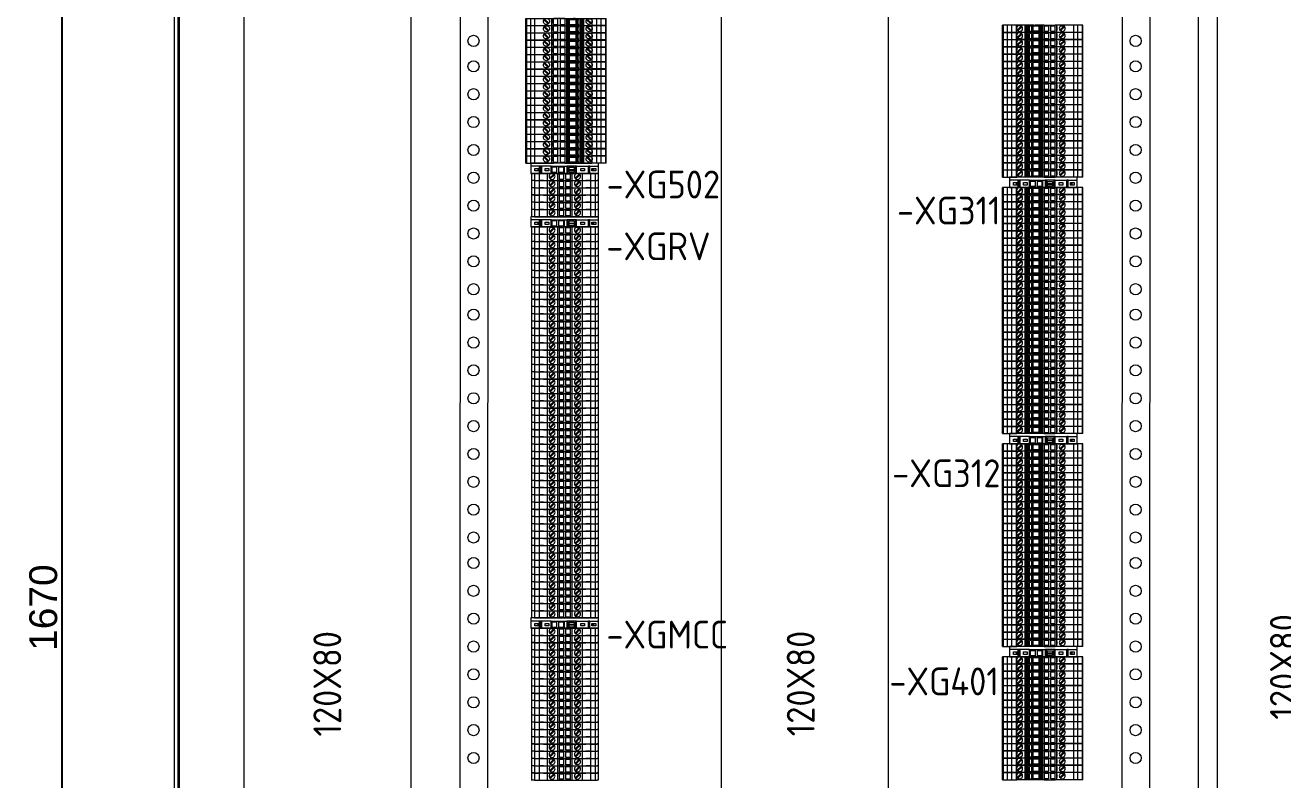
# Model space of a CAD drawing. Header units: millimetres. Extents: x 4959 to 7449, y 754 to 2938.
# Drawn here: x 4959 to 5863, y 1844 to 2386 of the extents above; entities that cross this region are included whole.
import ezdxf

# ---------------------------------------------------------------- set-up
doc = ezdxf.new("R2010")
doc.units = ezdxf.units.MM
doc.layers.add('000-PI-Oprema', color=30, linetype='Continuous', lineweight=5)
doc.layers.add('SI-ORMAR-Oprema', color=30, linetype='Continuous', lineweight=5)
for name, color, linetype in [('000-PI-ORMAR', 2, 'Continuous'), ('000-PI_TEXT', 7, 'Continuous'), ('002-PI-Kabelska kanalica', 150, 'Continuous'), ('004-PI-DIN Šina', 3, 'Continuous')]:
    doc.layers.add(name, color=color, linetype=linetype)
doc.styles.add('PI0', font='isocpeur.ttf', dxfattribs={"width": 0.9})
doc.styles.get("Standard").update_dxf_attribs({"font": 'arial.ttf'})
doc.dimstyles.new('ISO-25-lb', dxfattribs={"dimtxt": 8, "dimasz": 8, "dimexe": 1.25, "dimexo": 0.625, "dimtad": 1, "dimtxsty": 'Standard', "dimcen": 5, "dimadec": 0, "dimazin": 0, "dimtfac": 1, "dimtmove": 0, "dimatfit": 3, "dimfxl": 1, "dimarcsym": 0})

# ---------------------------------------------------------------- blocks, each defined once
blk = doc.blocks.new('2000x800_montazna ploca')
at = {"layer": '000-PI-ORMAR', "color": 18, "linetype": 'ByBlock', "lineweight": 0, "true_color": 0x000000}
for p, q in [((-4333.67, 1646.19), (-4333.67, -243.81)), ((-3634.67, 1646.19), (-3634.67, -243.81))]:
    blk.add_line(p, q, dxfattribs=at)
blk = doc.blocks.new('*U472')
at = {"layer": '002-PI-Kabelska kanalica', "color": 0, "linetype": 'ByBlock', "lineweight": 0}
for p, q in [((-20, -100), (-20, 1583)), ((100, -100), (100, 1583))]:
    blk.add_line(p, q, dxfattribs=at)
blk = doc.blocks.new('*U157')
at = {"layer": '002-PI-Kabelska kanalica', "color": 0, "linetype": 'ByBlock', "lineweight": 0}
for p, q in [((-20, -100), (-20, 1331)), ((100, -100), (100, 1331))]:
    blk.add_line(p, q, dxfattribs=at)
blk = doc.blocks.new('*U467')
at = {"layer": '002-PI-Kabelska kanalica', "color": 0, "linetype": 'ByBlock', "lineweight": 0}
blk.add_line((-20, -100), (-20, 1327), dxfattribs=at)
blk = doc.blocks.new('*U304')
at = {"color": 0, "linetype": 'ByBlock', "lineweight": 0, "ltscale": 0.25}
blk.add_lwpolyline([(-24.3, 0), (-24.3, -7.35), (24.3, -7.35), (24.3, 0), (-24.3, 0)], dxfattribs=at)
at = {"layer": '000-PI-Oprema', "color": 0, "linetype": 'ByBlock', "lineweight": 0}
for p, q in [((24.3, 0), (-24.3, 0)), ((24.3, -7.35), (24.3, 0)), ((-24.3, 0), (-24.3, -7.35)), ((-18.03, -2.2), (-24.3, -2.2)), ((-21.4, -5.62), (-21.4, -3.92)), ((-21.4, -3.92), (-18.5, -3.92)), ((-18.5, -5.62), (-21.4, -5.62)), ((-19.01, -4.58), (-19.15, -4.58)), ((-19.15, -4.98), (-19.15, -4.58)), ((-19.01, -4.98), (-19.15, -4.98)), ((-19.01, -4.58), (-19.01, -4.98)), ((-19.01, -4.58), (-18.5, -4.58)), ((-19.01, -4.98), (-18.5, -4.98)), ((-18.5, -3.92), (-18.5, -4.58)), ((-18.5, -4.58), (-18.5, -4.98)), ((-18.5, -4.98), (-18.5, -5.62)), ((-18.03, -7.35), (-18.03, -2.2)), ((-17.1, -2.2), (-18.03, -2.2)), ((-17.1, -7.35), (-18.03, -7.35)), ((-17.1, -7.35), (-17.1, -2.2)), ((-17, -2.2), (-17.1, -2.2)), ((-17, -7.35), (-17.1, -7.35)), ((-17, -2.2), (-17, -7.35)), ((-16.74, -2.2), (-17, -2.2)), ((-16.74, -7.35), (-17, -7.35)), ((-16.74, -2.2), (-16.74, -7.35)), ((-9.72, -2.2), (-16.74, -2.2)), ((-14.15, -3.92), (-11.45, -3.92)), ((-14.15, -5.62), (-14.15, -3.92)), ((-11.45, -5.62), (-14.15, -5.62)), ((-11.45, -3.92), (-11.45, -5.62)), ((-9.72, -2.2), (-9, -2.2)), ((-9.72, -7.35), (-9.72, -2.2)), ((-9.72, -7.35), (-9, -7.35)), ((-9, -2.77), (-9, -2.2)), ((-9, -2.2), (-1, -2.2)), ((-9, -6.77), (-9, -2.77)), ((-9, -2.77), (-5.85, -2.77)), ((-5.85, -6.77), (-9, -6.77)), ((-9, -7.35), (-9, -6.77)), ((-5.85, -2.77), (-5.85, -6.77)), ((-4.15, -2.77), (-1, -2.77)), ((-4.15, -6.77), (-4.15, -2.77)), ((-1, -6.77), (-4.15, -6.77)), ((-1, -2.2), (-1, -2.77)), ((-1, -2.2), (-0.28, -2.2)), ((-1, -2.77), (-1, -6.77)), ((-1, -6.77), (-1, -7.35)), ((-0.28, -2.2), (1.39, -2.2)), ((-0.28, -7.35), (-0.28, -2.2)), ((2.32, -2.2), (1.39, -2.2)), ((1.39, -2.2), (1.39, -7.35)), ((7.69, -2.2), (2.32, -2.2)), ((2.32, -2.2), (2.32, -7.35)), ((3.22, -3.02), (6.67, -3.02)), ((3.22, -4.58), (3.22, -3.02)), ((3.22, -4.58), (6.67, -4.58)), ((3.22, -4.98), (3.22, -4.58)), ((3.22, -4.98), (6.67, -4.98)), ((3.22, -6.52), (3.22, -4.98)), ((6.67, -6.52), (3.22, -6.52)), ((6.67, -3.02), (6.67, -4.58)), ((6.67, -4.58), (6.67, -4.98)), ((6.67, -4.98), (6.67, -6.52)), ((7.69, -2.2), (7.69, -7.35)), ((8.51, -2.2), (7.69, -2.2)), ((8.51, -7.35), (8.51, -2.2)), ((8.51, -2.2), (16.74, -2.2)), ((11.45, -3.92), (14.15, -3.92)), ((11.45, -5.62), (11.45, -3.92)), ((14.15, -5.62), (11.45, -5.62)), ((14.15, -3.92), (14.15, -5.62)), ((16.74, -2.2), (16.74, -7.35)), ((16.74, -2.2), (17, -2.2)), ((17, -7.35), (17, -2.2)), ((17, -2.2), (17.1, -2.2)), ((18.03, -2.2), (17.1, -2.2)), ((17.1, -7.35), (17.1, -2.2)), ((18.03, -2.2), (24.3, -2.2)), ((18.03, -7.35), (18.03, -2.2)), ((19.55, -4.58), (19.55, -3.92)), ((19.55, -3.92), (22.25, -3.92)), ((19.55, -4.98), (19.55, -4.58)), ((19.55, -4.58), (19.89, -4.58)), ((19.55, -4.98), (19.89, -4.98)), ((19.55, -5.62), (19.55, -4.98)), ((22.25, -5.62), (19.55, -5.62)), ((19.89, -4.58), (19.89, -4.98)), ((20.59, -4.58), (19.89, -4.58)), ((20.59, -4.98), (19.89, -4.98)), ((20.59, -4.58), (20.59, -4.98)), ((22.25, -3.92), (22.25, -5.62))]:
    blk.add_line(p, q, dxfattribs=at)
at = {"layer": '000-PI-Oprema', "color": 0, "linetype": 'ByBlock', "lineweight": 0, "ltscale": 0.25}
blk.add_line((24.3, -7.35), (-24.3, -7.35), dxfattribs=at)
blk = doc.blocks.new('*D664')
at = {"layer": '000-PI_TEXT', "color": 0, "linetype": 'ByBlock', "lineweight": -2, "ltscale": 0.25, "transparency": 16777216}
for p, q in [((5053.15, 2758.89), (4984.34, 2758.89)), ((4985.59, 2738.89), (4985.59, 1197.12)), ((5065.65, 1177.12), (4984.34, 1177.12))]:
    blk.add_line(p, q, dxfattribs=at)
at = {"layer": '000-PI_TEXT', "color": 0, "linetype": 'ByBlock', "ltscale": 0.25, "transparency": 16777216}
for points in [[(4982.26, 2738.89), (4988.92, 2738.89), (4985.59, 2758.89)], [(4982.26, 1197.12), (4988.92, 1197.12), (4985.59, 1177.12)]]:
    blk.add_solid(points, dxfattribs=at)
at = {"layer": 'Defpoints', "color": 0, "linetype": 'ByBlock', "ltscale": 0.25, "transparency": 16777216}
for p in [(5053.77, 2758.89), (4985.59, 1177.12), (5066.27, 1177.12)]:
    blk.add_point(p, dxfattribs=at)
at = {"layer": '000-PI_TEXT', "color": 0, "linetype": 'ByBlock', "lineweight": 0, "ltscale": 0.25, "transparency": 16777216, "insert": (4972.38, 1968), "char_height": 20, "attachment_point": 5, "rotation": 90}
blk.add_mtext('1670', dxfattribs=at)
blk = doc.blocks.new('UT 2.5 MT - 3046362')
at = {"layer": '000-PI-Oprema', "color": 0, "linetype": 'ByBlock', "lineweight": 0}
for p, q in [((53709.96, 41740.09), (53709.96, 41729.69)), ((53709.96, 41740.09), (53715.11, 41740.09)), ((53715.11, 41739.54), (53709.96, 41739.54)), ((53709.96, 41736.46), (53715.11, 41736.46)), ((53709.96, 41733.46), (53715.11, 41733.46)), ((53715.11, 41717.71), (53715.11, 41740.09)), ((53709.96, 41729.96), (53715.11, 41729.96)), ((53709.96, 41711.49), (53709.96, 41729.69)), ((53709.96, 41723.89), (53715.11, 41723.89)), ((53709.96, 41723.79), (53709.96, 41723.79)), ((53715.11, 41723.79), (53709.96, 41723.79)), ((53715.11, 41723.36), (53709.96, 41723.36)), ((53709.96, 41722.82), (53715.11, 41722.82)), ((53710.76, 41721.77), (53710.76, 41722.56)), ((53710.76, 41722.56), (53714.31, 41722.56)), ((53710.76, 41722.56), (53710.76, 41722.56)), ((53711.1, 41729.08), (53711.1, 41729.08)), ((53711.1, 41729.08), (53714.13, 41726.05)), ((53711.56, 41723.89), (53714.16, 41723.89)), ((53711.56, 41723.89), (53711.56, 41723.89)), ((53711.59, 41729.58), (53711.59, 41729.58)), ((53714.63, 41726.54), (53711.59, 41729.58)), ((53714.13, 41726.05), (53714.13, 41726.05)), ((53714.16, 41723.89), (53714.16, 41723.89)), ((53714.31, 41721.77), (53714.31, 41722.56)), ((53714.31, 41722.56), (53714.31, 41722.56)), ((53714.63, 41726.54), (53714.63, 41726.54)), ((53714.76, 41728.87), (53714.76, 41728.87)), ((53714.76, 41726.75), (53714.76, 41728.87)), ((53714.76, 41726.75), (53714.76, 41726.75)), ((53715.11, 41723.79), (53715.11, 41723.79)), ((53709.96, 41721.14), (53709.96, 41721.14)), ((53709.96, 41716.09), (53709.96, 41716.09)), ((53710.1, 41718.4), (53710.1, 41721.77)), ((53710.1, 41721.77), (53710.1, 41721.77)), ((53710.1, 41721.77), (53714.97, 41721.77)), ((53714.97, 41718.4), (53710.1, 41718.4)), ((53710.1, 41718.24), (53710.1, 41718.4)), ((53710.1, 41718.24), (53710.79, 41718.24)), ((53710.74, 41720.77), (53710.74, 41719.36)), ((53710.74, 41720.77), (53714.34, 41720.77)), ((53710.74, 41719.36), (53710.74, 41719.2)), ((53710.79, 41719.2), (53710.74, 41719.2)), ((53710.76, 41711.76), (53710.76, 41718.24)), ((53710.79, 41713.81), (53710.76, 41713.81)), ((53714.31, 41719.2), (53710.79, 41719.2)), ((53714.29, 41718.24), (53710.79, 41718.24)), ((53710.79, 41712.81), (53710.79, 41713.81)), ((53710.79, 41713.75), (53714.29, 41713.75)), ((53714.97, 41718.24), (53714.29, 41718.24)), ((53714.29, 41712.81), (53714.29, 41713.81)), ((53714.31, 41713.81), (53714.29, 41713.81)), ((53714.31, 41719.2), (53714.31, 41720.77)), ((53714.31, 41711.76), (53714.34, 41718.24)), ((53715.11, 41716.61), (53714.33, 41716.61)), ((53714.34, 41717.71), (53715.11, 41717.71)), ((53714.97, 41718.4), (53714.97, 41721.77)), ((53714.97, 41721.77), (53714.97, 41721.77)), ((53714.97, 41718.24), (53714.97, 41718.4)), ((53715.11, 41721.14), (53715.11, 41721.14)), ((53715.11, 41717.71), (53715.11, 41716.61)), ((53715.11, 41717.71), (53715.11, 41717.71)), ((53715.11, 41717.71), (53715.11, 41717.71)), ((53715.11, 41716.61), (53715.11, 41716.61)), ((53715.11, 41711.49), (53715.11, 41716.61)), ((53715.11, 41716.09), (53715.11, 41716.09)), ((53709.96, 41710.29), (53709.96, 41711.49)), ((53715.11, 41711.49), (53709.96, 41711.49)), ((53709.96, 41710.29), (53709.96, 41702.29)), ((53709.96, 41710.29), (53709.96, 41710.29)), ((53715.11, 41710.29), (53709.96, 41710.29)), ((53710.61, 41710.29), (53710.61, 41710.29)), ((53710.61, 41707.14), (53710.61, 41710.29)), ((53710.61, 41707.14), (53710.61, 41707.14)), ((53714.64, 41707.14), (53710.61, 41707.14)), ((53710.61, 41702.29), (53710.61, 41705.44)), ((53710.61, 41705.44), (53710.61, 41705.44)), ((53710.61, 41705.44), (53714.64, 41705.44)), ((53710.76, 41712.81), (53714.31, 41712.81)), ((53714.31, 41711.81), (53710.76, 41711.81)), ((53710.76, 41711.76), (53714.31, 41711.76)), ((53710.76, 41711.76), (53710.76, 41711.76)), ((53710.79, 41712.56), (53710.79, 41712.81)), ((53710.79, 41712.56), (53710.79, 41712.56)), ((53710.79, 41712.56), (53714.29, 41712.56)), ((53714.29, 41712.56), (53714.29, 41712.81)), ((53714.29, 41712.56), (53714.29, 41712.56)), ((53714.31, 41711.76), (53714.31, 41711.76)), ((53714.64, 41710.29), (53714.64, 41710.29)), ((53714.64, 41710.29), (53714.64, 41707.14)), ((53714.64, 41707.14), (53714.64, 41707.14)), ((53714.64, 41705.44), (53714.64, 41705.44)), ((53714.64, 41705.44), (53714.64, 41702.29)), ((53715.11, 41710.29), (53715.11, 41711.49)), ((53715.11, 41710.29), (53715.11, 41710.29)), ((53715.11, 41710.29), (53715.11, 41702.29)), ((53709.96, 41701.09), (53709.96, 41702.29)), ((53709.96, 41702.29), (53709.96, 41702.29)), ((53709.96, 41702.29), (53715.11, 41702.29)), ((53709.96, 41682.29), (53709.96, 41701.09)), ((53709.96, 41701.09), (53715.11, 41701.09)), ((53710.61, 41702.29), (53710.61, 41702.29)), ((53711.1, 41698.43), (53714.13, 41695.4)), ((53711.56, 41701.09), (53711.56, 41701.09)), ((53714.16, 41701.09), (53711.56, 41701.09)), ((53714.63, 41695.89), (53711.59, 41698.93)), ((53714.16, 41701.09), (53714.16, 41701.09)), ((53714.64, 41702.29), (53714.64, 41702.29)), ((53714.76, 41698.22), (53714.76, 41696.1)), ((53714.76, 41698.22), (53714.76, 41698.22)), ((53714.76, 41696.1), (53714.76, 41696.1)), ((53715.11, 41702.29), (53715.11, 41702.29)), ((53715.11, 41701.09), (53715.11, 41702.29)), ((53715.11, 41682.29), (53715.11, 41701.09)), ((53709.96, 41688.91), (53715.11, 41688.91)), ((53709.96, 41685.91), (53715.11, 41685.91)), ((53709.96, 41682.29), (53709.96, 41682.97)), ((53715.11, 41682.83), (53709.96, 41682.83)), ((53709.96, 41682.29), (53715.11, 41682.29))]:
    blk.add_line(p, q, dxfattribs=at)
for centre, radius, start, end in [((53712.86, 41727.81), 2.17, 120.45028, 270.00002), ((53712.86, 41727.81), 2.17, 270.00002, 330.87541), ((53712.86, 41727.81), 2.17, 29.12459, 59.54968), ((53712.86, 41697.16), 2.18, 89.99998, 270.00002), ((53712.86, 41697.16), 2.18, 29.12459, 89.99998), ((53712.86, 41697.16), 2.18, 270.00002, 330.87541)]:
    blk.add_arc(centre, radius, start, end, dxfattribs=at)
for start_param, end_param in [(-1.570796, -1.039338), (-2.102255, -1.570796)]:
    blk.add_ellipse((53712.86, 41727.81), major_axis=(-2.18, 0), ratio=1, start_param=start_param, end_param=end_param, dxfattribs=at)
blk = doc.blocks.new('UT 2.5 - 3044076')
at = {"layer": '000-PI-ORMAR', "color": 0, "linetype": 'ByBlock', "lineweight": 0}
for p, q in [((51211.56, 37560.62), (51211.56, 37562.82)), ((51211.56, 37562.82), (51211.56, 37562.82)), ((51216.71, 37562.82), (51211.56, 37562.82)), ((51211.56, 37560.62), (51211.56, 37559.03)), ((51211.56, 37560.62), (51211.56, 37560.62)), ((51216.71, 37560.62), (51211.56, 37560.62)), ((51211.56, 37559.03), (51211.56, 37556.89)), ((51211.56, 37558.57), (51211.56, 37558.57)), ((51216.71, 37562.82), (51216.71, 37562.82)), ((51216.71, 37560.62), (51216.71, 37562.82)), ((51216.71, 37560.62), (51216.71, 37560.62)), ((51216.71, 37560.62), (51216.71, 37559.03)), ((51216.71, 37559.03), (51216.71, 37556.89)), ((51216.71, 37558.57), (51216.71, 37558.57)), ((51216.71, 37557.26), (51211.56, 37557.26)), ((51211.56, 37556.89), (51211.56, 37556.51)), ((51211.56, 37556.51), (51211.56, 37554)), ((51211.56, 37556.32), (51211.56, 37556.32)), ((51211.56, 37554), (51211.56, 37551.42)), ((51211.56, 37553.67), (51211.56, 37553.67)), ((51211.56, 37551.42), (51211.56, 37544.02)), ((51216.71, 37551.42), (51211.56, 37551.42)), ((51212.7, 37549.22), (51212.7, 37549.22)), ((51212.7, 37549.22), (51215.73, 37546.18)), ((51216.23, 37546.68), (51213.19, 37549.71)), ((51213.19, 37549.71), (51213.19, 37549.71)), ((51216.71, 37556.51), (51216.71, 37556.89)), ((51216.71, 37554), (51216.71, 37556.51)), ((51216.71, 37556.32), (51216.71, 37556.32)), ((51216.71, 37554.82), (51216.71, 37554.82)), ((51216.71, 37554), (51216.71, 37551.42)), ((51216.71, 37553.67), (51216.71, 37553.67)), ((51216.71, 37551.42), (51216.71, 37544.02)), ((51211.56, 37548.62), (51211.56, 37548.62)), ((51211.56, 37544.02), (51211.56, 37542.82)), ((51216.71, 37544.02), (51211.56, 37544.02)), ((51211.56, 37542.82), (51211.56, 37534.82)), ((51211.56, 37542.82), (51211.56, 37542.82)), ((51216.71, 37542.82), (51211.56, 37542.82)), ((51212.21, 37539.67), (51212.21, 37542.82)), ((51212.21, 37542.82), (51212.21, 37542.82)), ((51213.16, 37544.02), (51213.16, 37544.02)), ((51215.76, 37544.02), (51213.16, 37544.02)), ((51215.73, 37546.18), (51215.73, 37546.18)), ((51215.76, 37544.02), (51215.76, 37544.02)), ((51216.23, 37546.68), (51216.23, 37546.68)), ((51216.24, 37542.82), (51216.24, 37539.67)), ((51216.24, 37542.82), (51216.24, 37542.82)), ((51216.36, 37549.01), (51216.36, 37549.01)), ((51216.36, 37546.89), (51216.36, 37549.01)), ((51216.36, 37546.89), (51216.36, 37546.89)), ((51216.71, 37548.62), (51216.71, 37548.62)), ((51216.71, 37544.02), (51216.71, 37542.82)), ((51216.71, 37542.82), (51216.71, 37542.82)), ((51216.71, 37542.82), (51216.71, 37534.82)), ((51211.56, 37534.82), (51211.56, 37533.62)), ((51211.56, 37534.82), (51211.56, 37534.82)), ((51216.71, 37534.82), (51211.56, 37534.82)), ((51211.56, 37533.62), (51211.56, 37526.22)), ((51216.71, 37533.62), (51211.56, 37533.62)), ((51216.24, 37539.67), (51212.21, 37539.67)), ((51212.21, 37539.67), (51212.21, 37539.67)), ((51212.21, 37534.82), (51212.21, 37537.97)), ((51212.21, 37537.97), (51216.24, 37537.97)), ((51212.21, 37537.97), (51212.21, 37537.97)), ((51212.21, 37534.82), (51212.21, 37534.82)), ((51215.76, 37533.62), (51213.16, 37533.62)), ((51213.16, 37533.62), (51213.16, 37533.62)), ((51216.23, 37528.43), (51213.19, 37531.46)), ((51213.19, 37531.46), (51213.19, 37531.46)), ((51215.76, 37533.62), (51215.76, 37533.62)), ((51216.24, 37539.67), (51216.24, 37539.67)), ((51216.24, 37537.97), (51216.24, 37534.82)), ((51216.24, 37537.97), (51216.24, 37537.97)), ((51216.24, 37534.82), (51216.24, 37534.82)), ((51216.71, 37534.82), (51216.71, 37534.82)), ((51216.71, 37534.82), (51216.71, 37533.62)), ((51216.71, 37533.62), (51216.71, 37526.22)), ((51211.56, 37526.22), (51211.56, 37523.65)), ((51216.71, 37526.22), (51211.56, 37526.22)), ((51211.56, 37523.65), (51211.56, 37521.14)), ((51211.56, 37522.52), (51211.56, 37522.52)), ((51212.7, 37530.97), (51212.7, 37530.97)), ((51212.7, 37530.97), (51215.73, 37527.93)), ((51215.73, 37527.93), (51215.73, 37527.93)), ((51216.23, 37528.43), (51216.23, 37528.43)), ((51216.36, 37530.76), (51216.36, 37530.76)), ((51216.36, 37528.64), (51216.36, 37530.76)), ((51216.36, 37528.64), (51216.36, 37528.64)), ((51216.71, 37526.22), (51216.71, 37523.65)), ((51216.71, 37521.14), (51216.71, 37523.65)), ((51216.71, 37522.82), (51216.71, 37522.82)), ((51216.71, 37522.52), (51216.71, 37522.52)), ((51211.56, 37521.62), (51211.56, 37521.62)), ((51211.56, 37521.14), (51211.56, 37520.76)), ((51211.56, 37520.76), (51211.56, 37518.62)), ((51216.71, 37520.39), (51211.56, 37520.39)), ((51211.56, 37519.07), (51211.56, 37519.07)), ((51211.56, 37518.62), (51211.56, 37517.02)), ((51211.56, 37517.02), (51211.56, 37515.82)), ((51211.56, 37517.02), (51211.56, 37517.02)), ((51216.71, 37517.02), (51211.56, 37517.02)), ((51211.56, 37515.82), (51211.56, 37515.51)), ((51211.56, 37515.82), (51211.56, 37515.82)), ((51211.56, 37514.82), (51211.56, 37515.51)), ((51211.56, 37514.82), (51211.56, 37514.82)), ((51216.71, 37514.82), (51211.56, 37514.82)), ((51216.71, 37521.62), (51216.71, 37521.62)), ((51216.71, 37520.76), (51216.71, 37521.14)), ((51216.71, 37520.76), (51216.71, 37518.62)), ((51216.71, 37519.07), (51216.71, 37519.07)), ((51216.71, 37518.62), (51216.71, 37517.02)), ((51216.71, 37517.02), (51216.71, 37517.02)), ((51216.71, 37517.02), (51216.71, 37515.82)), ((51216.71, 37516.32), (51216.71, 37516.32)), ((51216.71, 37515.82), (51216.71, 37515.82)), ((51216.71, 37515.82), (51216.71, 37515.51)), ((51216.71, 37514.82), (51216.71, 37515.51)), ((51216.71, 37514.82), (51216.71, 37514.82))]:
    blk.add_line(p, q, dxfattribs=at)
for centre, start, end in [((51214.46, 37547.95), 89.99998, 270.00002), ((51214.46, 37547.95), 29.12459, 89.99998), ((51214.46, 37547.95), 270.00002, 330.87541), ((51214.46, 37529.7), 89.99998, 270.00002), ((51214.46, 37529.7), 29.12459, 89.99998), ((51214.46, 37529.7), 270.00002, 330.87541)]:
    blk.add_arc(centre, 2.17, start, end, dxfattribs=at)

msp = doc.modelspace()

# ---------------------------------------------------------------- linework, layer by layer
at = {"layer": '000-PI-ORMAR', "color": 0, "linetype": 'ByBlock', "lineweight": 0}
for p, q in [((5069.783, 2810.887), (5069.783, 826.387)), ((5066.271, 2790.387), (5066.271, 839.387)), ((5068.99, 2790.387), (5068.99, 839.387))]:
    msp.add_line(p, q, dxfattribs=at)
at = {"layer": '004-PI-DIN Šina', "color": 0, "linetype": 'ByBlock', "lineweight": 0, "ltscale": 0.01}
for p, q in [((5271.785, 2607.11), (5271.271, 1179.695)), ((5291.271, 1179.695), (5291.785, 2607.11))]:
    msp.add_line(p, q, dxfattribs=at)
at = {"layer": '004-PI-DIN Šina', "color": 0, "linetype": 'ByBlock', "lineweight": 0}
for p, q in [((5747.285, 2607.11), (5746.771, 1179.695)), ((5766.771, 1179.695), (5767.285, 2607.11))]:
    msp.add_line(p, q, dxfattribs=at)
at = {"layer": '004-PI-DIN Šina', "color": 0, "linetype": 'ByBlock', "lineweight": 0, "ltscale": 0.01}
for centre in [(5281.271, 2374.939), (5756.771, 2374.939), (5281.271, 2356.645), (5756.771, 2356.645), (5281.271, 2336.645), (5281.271, 2336.645), (5756.771, 2336.645), (5756.771, 2336.645), (5281.271, 2316.645), (5756.771, 2316.645), (5281.271, 2296.645), (5756.771, 2296.645), (5281.271, 2276.645), (5756.771, 2276.645), (5281.271, 2256.645), (5756.771, 2256.645), (5281.271, 2236.645), (5756.771, 2236.645), (5281.271, 2216.645), (5756.771, 2216.645), (5281.271, 2196.645), (5756.771, 2196.645), (5281.271, 2178.35), (5756.771, 2178.35), (5281.271, 2158.35), (5281.271, 2158.35), (5756.771, 2158.35), (5756.771, 2158.35), (5281.271, 2138.35), (5756.771, 2138.35), (5281.271, 2118.35), (5756.771, 2118.35), (5281.271, 2098.35), (5756.771, 2098.35), (5281.271, 2078.35), (5756.771, 2078.35), (5281.271, 2058.35), (5756.771, 2058.35), (5281.271, 2038.35), (5756.771, 2038.35), (5281.271, 2018.35), (5756.771, 2018.35), (5281.271, 2000.056), (5756.771, 2000.056), (5281.271, 1980.056), (5281.271, 1980.056), (5756.771, 1980.056), (5756.771, 1980.056), (5281.271, 1960.056), (5756.771, 1960.056), (5281.271, 1940.056), (5756.771, 1940.056), (5281.271, 1920.056), (5756.771, 1920.056), (5281.271, 1900.056), (5756.771, 1900.056), (5281.271, 1880.056), (5756.771, 1880.056), (5281.271, 1860.056), (5756.771, 1860.056)]:
    msp.add_circle(centre, 4, dxfattribs=at)

# ---------------------------------------------------------------- block references
at = {"color": 0, "linetype": 'ByBlock', "lineweight": 0, "ltscale": 0.25, "xscale": -1, "rotation": 270}
for p in [(-36363.539, -51323.97), (-36363.539, -51329.17), (-36363.539, -51334.37), (-36363.539, -51339.57), (-36363.539, -51344.77), (-36363.539, -51349.97), (-36363.539, -51355.17), (-36363.539, -51360.37), (-36363.539, -51365.57), (-36363.539, -51370.77), (-36363.539, -51375.97), (-36363.539, -51381.17), (-36363.539, -51386.37), (-36363.539, -51391.57), (-36363.539, -51396.77), (-36363.539, -51401.97), (-36363.539, -51407.17), (-36363.539, -51412.37), (-36363.539, -51417.57), (-36363.539, -51422.77)]:
    msp.add_blockref('UT 2.5 MT - 3046362', p, dxfattribs=at)
at = {"color": 0, "linetype": 'ByBlock', "lineweight": 0, "ltscale": 0.25, "rotation": 90}
for name, p in [('UT 2.5 MT - 3046362', (47401.282, -51328.894)), ('UT 2.5 MT - 3046362', (47401.282, -51334.094)), ('UT 2.5 MT - 3046362', (47401.282, -51339.294)), ('UT 2.5 MT - 3046362', (47401.282, -51344.494)), ('UT 2.5 MT - 3046362', (47401.282, -51349.694)), ('UT 2.5 MT - 3046362', (47401.282, -51354.894)), ('UT 2.5 MT - 3046362', (47401.282, -51360.094)), ('UT 2.5 MT - 3046362', (47401.282, -51365.294)), ('UT 2.5 MT - 3046362', (47401.282, -51370.494)), ('UT 2.5 MT - 3046362', (47401.282, -51375.694)), ('UT 2.5 MT - 3046362', (47401.282, -51380.894)), ('UT 2.5 MT - 3046362', (47401.282, -51386.094)), ('UT 2.5 MT - 3046362', (47401.282, -51391.294)), ('UT 2.5 MT - 3046362', (47401.282, -51396.494)), ('UT 2.5 MT - 3046362', (47401.282, -51401.694)), ('UT 2.5 MT - 3046362', (47401.282, -51406.894)), ('UT 2.5 MT - 3046362', (47401.282, -51412.094)), ('UT 2.5 MT - 3046362', (47401.282, -51417.294)), ('UT 2.5 MT - 3046362', (47401.282, -51422.494)), ('UT 2.5 MT - 3046362', (47401.282, -51427.694)), ('UT 2.5 - 3044076', (42885.616, -48936.868)), ('UT 2.5 MT - 3046362', (47401.282, -51432.894)), ('UT 2.5 - 3044076', (42885.616, -48942.068)), ('UT 2.5 - 3044076', (42885.616, -48947.268)), ('UT 2.5 MT - 3046362', (47401.282, -51445.394)), ('UT 2.5 - 3044076', (42885.616, -48952.468)), ('UT 2.5 - 3044076', (42885.616, -48957.668)), ('UT 2.5 MT - 3046362', (47401.282, -51450.594)), ('UT 2.5 MT - 3046362', (47401.282, -51455.794)), ('UT 2.5 - 3044076', (42885.616, -48962.868)), ('UT 2.5 MT - 3046362', (47401.282, -51460.994)), ('UT 2.5 - 3044076', (42885.616, -48975.368)), ('UT 2.5 MT - 3046362', (47401.282, -51466.194)), ('UT 2.5 MT - 3046362', (47401.282, -51471.394)), ('UT 2.5 - 3044076', (42885.616, -48980.568)), ('UT 2.5 MT - 3046362', (47401.282, -51476.594)), ('UT 2.5 MT - 3046362', (47401.282, -51481.794)), ('UT 2.5 - 3044076', (42885.616, -48985.768)), ('UT 2.5 - 3044076', (42885.616, -48990.968)), ('UT 2.5 MT - 3046362', (47401.282, -51486.994)), ('UT 2.5 MT - 3046362', (47401.282, -51492.194)), ('UT 2.5 - 3044076', (42885.616, -48996.168)), ('UT 2.5 - 3044076', (42885.616, -49001.368)), ('UT 2.5 MT - 3046362', (47401.282, -51497.394)), ('UT 2.5 - 3044076', (42885.616, -49006.568)), ('UT 2.5 - 3044076', (42885.616, -49011.768)), ('UT 2.5 MT - 3046362', (47401.282, -51502.594)), ('UT 2.5 MT - 3046362', (47401.282, -51507.794)), ('UT 2.5 - 3044076', (42885.616, -49016.968)), ('UT 2.5 MT - 3046362', (47401.282, -51512.994)), ('UT 2.5 MT - 3046362', (47401.282, -51518.194)), ('UT 2.5 - 3044076', (42885.616, -49022.168)), ('UT 2.5 - 3044076', (42885.616, -49027.368)), ('UT 2.5 MT - 3046362', (47401.282, -51523.394)), ('UT 2.5 MT - 3046362', (47401.282, -51528.594)), ('UT 2.5 - 3044076', (42885.616, -49032.568)), ('UT 2.5 - 3044076', (42885.616, -49037.768)), ('UT 2.5 MT - 3046362', (47401.282, -51533.794)), ('UT 2.5 - 3044076', (42885.616, -49042.968)), ('UT 2.5 - 3044076', (42885.616, -49048.168)), ('UT 2.5 MT - 3046362', (47401.282, -51538.994)), ('UT 2.5 MT - 3046362', (47401.282, -51544.194)), ('UT 2.5 - 3044076', (42885.616, -49053.368)), ('UT 2.5 MT - 3046362', (47401.282, -51549.394)), ('UT 2.5 MT - 3046362', (47401.282, -51554.594)), ('UT 2.5 - 3044076', (42885.616, -49058.568)), ('UT 2.5 - 3044076', (42885.616, -49063.768)), ('UT 2.5 MT - 3046362', (47401.282, -51559.794)), ('UT 2.5 MT - 3046362', (47401.282, -51564.994)), ('UT 2.5 - 3044076', (42885.616, -49068.968)), ('UT 2.5 - 3044076', (42885.616, -49074.168)), ('UT 2.5 MT - 3046362', (47401.282, -51570.194)), ('UT 2.5 - 3044076', (42885.616, -49079.368)), ('UT 2.5 - 3044076', (42885.616, -49084.568)), ('UT 2.5 MT - 3046362', (47401.282, -51575.394)), ('UT 2.5 MT - 3046362', (47401.282, -51580.594)), ('UT 2.5 - 3044076', (42885.616, -49089.768)), ('UT 2.5 MT - 3046362', (47401.282, -51585.794)), ('UT 2.5 MT - 3046362', (47401.282, -51590.994)), ('UT 2.5 - 3044076', (42885.616, -49094.968)), ('UT 2.5 - 3044076', (42885.616, -49100.168)), ('UT 2.5 MT - 3046362', (47401.282, -51596.194)), ('UT 2.5 MT - 3046362', (47401.282, -51601.394)), ('UT 2.5 - 3044076', (42885.616, -49105.368)), ('UT 2.5 - 3044076', (42885.616, -49110.568)), ('UT 2.5 MT - 3046362', (47401.282, -51606.594)), ('UT 2.5 - 3044076', (42885.616, -49115.768)), ('UT 2.5 - 3044076', (42885.616, -49120.968)), ('UT 2.5 MT - 3046362', (47401.282, -51611.794)), ('UT 2.5 MT - 3046362', (47401.282, -51616.994)), ('UT 2.5 - 3044076', (42885.616, -49126.168)), ('UT 2.5 - 3044076', (42885.616, -49131.368)), ('UT 2.5 - 3044076', (42885.616, -49136.568)), ('UT 2.5 MT - 3046362', (47401.282, -51629.494)), ('UT 2.5 MT - 3046362', (47401.282, -51634.694)), ('UT 2.5 - 3044076', (42885.616, -49141.768)), ('UT 2.5 - 3044076', (42885.616, -49146.968)), ('UT 2.5 MT - 3046362', (47401.282, -51639.894)), ('UT 2.5 MT - 3046362', (47401.282, -51645.094)), ('UT 2.5 - 3044076', (42885.616, -49152.168)), ('UT 2.5 MT - 3046362', (47401.282, -51650.294)), ('UT 2.5 MT - 3046362', (47401.282, -51655.494)), ('UT 2.5 - 3044076', (42885.616, -49157.368)), ('UT 2.5 - 3044076', (42885.616, -49162.568)), ('UT 2.5 MT - 3046362', (47401.282, -51660.694)), ('UT 2.5 - 3044076', (42885.616, -49167.768)), ('UT 2.5 - 3044076', (42885.616, -49172.968)), ('UT 2.5 MT - 3046362', (47401.282, -51665.894)), ('UT 2.5 MT - 3046362', (47401.282, -51671.094)), ('UT 2.5 - 3044076', (42885.616, -49178.168)), ('UT 2.5 - 3044076', (42885.616, -49183.368)), ('UT 2.5 MT - 3046362', (47401.282, -51676.294)), ('UT 2.5 MT - 3046362', (47401.282, -51681.494)), ('UT 2.5 - 3044076', (42885.616, -49188.568)), ('UT 2.5 MT - 3046362', (47401.282, -51686.694)), ('UT 2.5 - 3044076', (42885.616, -49193.768)), ('UT 2.5 - 3044076', (42885.616, -49198.968)), ('UT 2.5 MT - 3046362', (47401.282, -51691.894)), ('UT 2.5 MT - 3046362', (47401.282, -51697.094)), ('UT 2.5 - 3044076', (42885.616, -49204.168)), ('UT 2.5 - 3044076', (42885.616, -49209.368)), ('UT 2.5 MT - 3046362', (47401.282, -51702.294)), ('UT 2.5 MT - 3046362', (47401.282, -51707.494)), ('UT 2.5 - 3044076', (42885.616, -49214.568)), ('UT 2.5 - 3044076', (42885.616, -49219.768)), ('UT 2.5 MT - 3046362', (47401.282, -51712.694)), ('UT 2.5 MT - 3046362', (47401.282, -51717.894)), ('UT 2.5 - 3044076', (42885.616, -49224.968)), ('UT 2.5 MT - 3046362', (47401.282, -51723.094)), ('UT 2.5 - 3044076', (42885.616, -49230.168)), ('UT 2.5 - 3044076', (42885.616, -49235.368)), ('UT 2.5 MT - 3046362', (47401.282, -51728.294)), ('UT 2.5 MT - 3046362', (47401.282, -51733.494)), ('UT 2.5 - 3044076', (42885.616, -49240.568)), ('UT 2.5 - 3044076', (42885.616, -49245.768)), ('UT 2.5 MT - 3046362', (47401.282, -51738.694)), ('UT 2.5 MT - 3046362', (47401.282, -51743.894)), ('UT 2.5 - 3044076', (42885.616, -49250.968)), ('UT 2.5 MT - 3046362', (47401.282, -51749.094)), ('UT 2.5 MT - 3046362', (47401.282, -51754.294)), ('UT 2.5 - 3044076', (42885.616, -49263.468)), ('UT 2.5 MT - 3046362', (47401.282, -51759.494)), ('UT 2.5 - 3044076', (42885.616, -49268.668)), ('UT 2.5 - 3044076', (42885.616, -49273.868)), ('UT 2.5 MT - 3046362', (47401.282, -51764.694)), ('UT 2.5 MT - 3046362', (47401.282, -51769.894)), ('UT 2.5 - 3044076', (42885.616, -49279.068)), ('UT 2.5 - 3044076', (42885.616, -49284.268)), ('UT 2.5 - 3044076', (42885.616, -49289.468)), ('UT 2.5 MT - 3046362', (47401.282, -51782.394)), ('UT 2.5 MT - 3046362', (47401.282, -51787.594)), ('UT 2.5 - 3044076', (42885.616, -49294.668)), ('UT 2.5 - 3044076', (42885.616, -49299.868)), ('UT 2.5 MT - 3046362', (47401.282, -51792.794)), ('UT 2.5 MT - 3046362', (47401.282, -51797.994)), ('UT 2.5 - 3044076', (42885.616, -49305.068)), ('UT 2.5 - 3044076', (42885.616, -49310.268)), ('UT 2.5 MT - 3046362', (47401.282, -51803.194)), ('UT 2.5 MT - 3046362', (47401.282, -51808.394)), ('UT 2.5 - 3044076', (42885.616, -49315.468)), ('UT 2.5 MT - 3046362', (47401.282, -51813.594)), ('UT 2.5 - 3044076', (42885.616, -49320.668)), ('UT 2.5 - 3044076', (42885.616, -49325.868)), ('UT 2.5 MT - 3046362', (47401.282, -51818.794)), ('UT 2.5 MT - 3046362', (47401.282, -51823.994)), ('UT 2.5 - 3044076', (42885.616, -49331.068)), ('UT 2.5 - 3044076', (42885.616, -49336.268)), ('UT 2.5 MT - 3046362', (47401.282, -51829.194)), ('UT 2.5 MT - 3046362', (47401.282, -51834.394)), ('UT 2.5 - 3044076', (42885.616, -49341.468)), ('UT 2.5 - 3044076', (42885.616, -49346.668)), ('UT 2.5 MT - 3046362', (47401.282, -51839.594)), ('UT 2.5 MT - 3046362', (47401.282, -51844.794)), ('UT 2.5 - 3044076', (42885.616, -49351.868)), ('UT 2.5 MT - 3046362', (47401.282, -51849.994)), ('UT 2.5 - 3044076', (42885.616, -49357.068)), ('UT 2.5 - 3044076', (42885.616, -49362.268)), ('UT 2.5 MT - 3046362', (47401.282, -51855.194)), ('UT 2.5 MT - 3046362', (47401.282, -51860.394)), ('UT 2.5 - 3044076', (42885.616, -49367.468)), ('UT 2.5 MT - 3046362', (47401.282, -51865.594))]:
    msp.add_blockref(name, p, dxfattribs=at)
at = {"layer": '000-PI-ORMAR', "color": 0, "linetype": 'ByBlock', "lineweight": 0}
msp.add_blockref('2000x800_montazna ploca', (9449.941, 1112.699), dxfattribs=at)
at = {"layer": '002-PI-Kabelska kanalica', "color": 0, "linetype": 'ByBlock', "lineweight": 0, "xscale": -1, "rotation": 180}
for name, p in [('*U472', (5136.271, 2659.351)), ('*U157', (5479.021, 2507.585)), ('*U467', (5821.771, 2507.11))]:
    msp.add_blockref(name, p, dxfattribs=at)
at = {"layer": 'SI-ORMAR-Oprema', "color": 0, "linetype": 'ByBlock', "lineweight": 0}
for p in [(5346.792, 2287.193), (5690.396, 2277.069), (5346.792, 2248.693), (5690.396, 2092.969), (5346.792, 1960.593), (5690.396, 1940.069)]:
    msp.add_blockref('*U304', p, dxfattribs=at)

# ---------------------------------------------------------------- texts
at = {"color": 0, "linetype": 'ByBlock', "lineweight": 0, "char_height": 20, "width": 16.78721, "attachment_point": 5, "rotation": 90, "style": 'PI0'}
for insert in [(5863.271, 1925.462), (5176.271, 1913.308), (5516.271, 1913.507)]:
    msp.add_mtext('120X80', dxfattribs=dict(at, insert=insert))
at = {"layer": '000-PI_TEXT', "color": 0, "linetype": 'ByBlock', "lineweight": 0, "style": 'PI0', "width": 0.9}
for s, p in [('-XG502', (5376.828, 2261.848)), ('-XG311', (5585.405, 2243.111)), ('-XGRV', (5376.655, 2217.437)), ('-XG312', (5581.974, 2054.467)), ('-XGMCC', (5376.738, 1938.633)), ('-XG401', (5579.935, 1905.031))]:
    msp.add_text(s, height=20, dxfattribs=at).set_placement(p)

# ---------------------------------------------------------------- dimensions: what is measured, and where the dimension line sits
at = {"layer": '000-PI_TEXT', "color": 0, "linetype": 'ByBlock', "lineweight": 0, "ltscale": 0.25}
dim = msp.add_linear_dim(base=(4985.589, 1177.12), p1=(5053.771, 2758.887), p2=(5066.271, 1177.12), angle=90, text='1670', dimstyle='ISO-25-lb', override={"dimtxt": 20, "dimasz": 20, "dimgap": 3}, dxfattribs=at)
dim.commit()
dim.dimension.update_dxf_attribs({"geometry": '*D664', "text_midpoint": (4972.378, 1968.004)})

doc.saveas('drawing.dxf')
